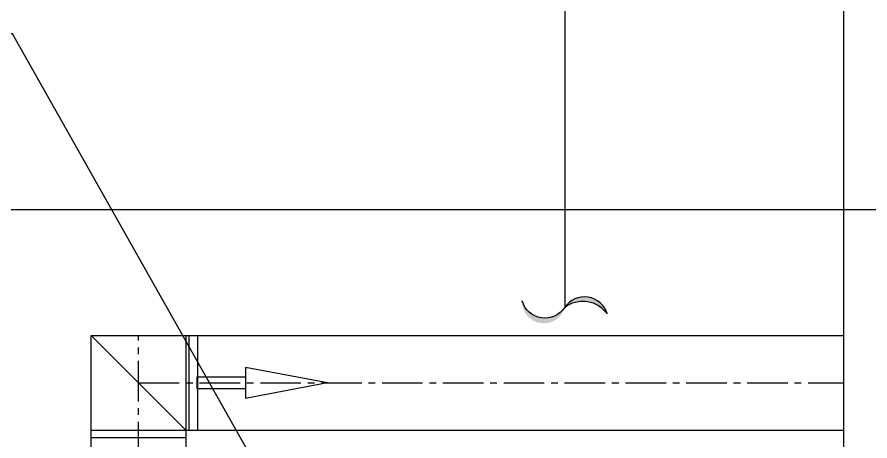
# Model space of a CAD drawing. Header units: millimetres. Extents: x 8533 to 164433, y 5768 to 115327.
# Drawn here: x 29226 to 33168, y 27830 to 29790 of the extents above; entities that cross this region are included whole.
import ezdxf

# ---------------------------------------------------------------- set-up
doc = ezdxf.new("R2010")
doc.units = ezdxf.units.MM
doc.header["$LTSCALE"] = 250
doc.linetypes.add('CENTER2', pattern=[1.125, 0.75, -0.125, 0.125, -0.125])
doc.linetypes.add('HIDDENX2', pattern=[19.05, 12.7, -6.35])
doc.layers.add('10_G-ENP_매립관', color=80, linetype='HIDDENX2', lineweight=30)
for name, color, linetype in [('AA-XXXX-DIMS', 7, 'Continuous'), ('ARC', 8, 'Continuous'), ('p', 3, 'Continuous'), ('st', 4, 'Continuous'), ('전실제연_인버터', 3, 'Continuous')]:
    doc.layers.add(name, color=color, linetype=linetype)
doc.styles.add('맑은고딕', font='')
doc.styles.get('맑은고딕').set_extended_font_data('Malgun Gothic')
doc.dimstyles.new('DIM_40', dxfattribs={"dimscale": 250, "dimtxt": 3, "dimasz": 1.5, "dimexe": 2, "dimexo": 2.5, "dimgap": 1, "dimtad": 1, "dimdec": 0, "dimzin": 0, "dimdsep": 46, "dimtxsty": '맑은고딕', "dimblk1": 'DIMDOT', "dimblk2": 'DIMDOT', "dimsah": 1, "dimcen": 0.09, "dimdle": 2, "dimclrd": 7, "dimclre": 7, "dimclrt": 3, "dimadec": 0, "dimazin": 0, "dimtfac": 1, "dimtdec": 0, "dimtix": 1, "dimtmove": 2, "dimatfit": 3, "dimldrblk": 'DIMDOT', "dimfxl": 1, "dimtolj": 1, "dimtzin": 0, "dimarcsym": 0})

# ---------------------------------------------------------------- blocks, each defined once
blk = doc.blocks.new('DIMDOT')
at = {"layer": 'AA-XXXX-DIMS'}
for p, q in [((0, -1.5), (0, 1.5)), ((-1.5, 0), (1.5, 0))]:
    blk.add_line(p, q, dxfattribs=at)
for radius in [0.5, 0.25]:
    blk.add_circle((0, 0), radius, dxfattribs=at)
blk = doc.blocks.new('G-ENP 물결')
at = {"layer": '10_G-ENP_매립관', "linetype": 'ByBlock'}
h = blk.add_hatch(color=256, dxfattribs=at)
h.paths.add_polyline_path([(61.5, -398.8, -0.641696), (0, 0, 0.892931)])
h.paths.add_polyline_path([(0, 0, 0.641696), (-61.5, 398.8, -0.435564)])
blk.add_lwpolyline([(-61.5, 398.8, -0.641696), (0, 0, 0.641696), (61.5, -398.8, 0.641696)], format="xyb", dxfattribs=at)
blk.add_arc((-216.2, 170.8), 275.5, 321.69405, 55.83888, dxfattribs=at)

msp = doc.modelspace()

# ---------------------------------------------------------------- linework, layer by layer
at = {"layer": 'ARC'}
msp.add_line((19210.6, 28899.9), (124753.7, 28899.9), dxfattribs=at)
at = {"layer": 'p', "color": 4, "linetype": 'Continuous'}
msp.add_line((33048.2, 15017.4), (33048.2, 91125.6), dxfattribs=at)
at = {"layer": 'st', "color": 4}
for p, q in [((29569.3, 26509.6, 0), (29569.3, 28317.4, 0)), ((29569.3, 28317.4, 0), (33048.2, 28317.4, 0)), ((30007.8, 27878.9, 0), (29569.3, 28317.4, 0)), ((30007.2, 26219.6, 0), (30007.2, 28317.4, 0)), ((30020.6, 28317.4, 0), (30020.6, 27878.9, 0)), ((30059.7, 28317.4, 0), (30059.7, 27878.9, 0)), ((30281.7, 28169.3, 0), (30281.7, 28026.9, 0)), ((30661, 28098.1, 0), (30281.7, 28169.3, 0)), ((30056.9, 28124.9, 0), (30056.9, 28071.3, 0)), ((30281.7, 28124.9, 0), (30056.9, 28124.9, 0)), ((30281.7, 28071.3, 0), (30056.9, 28071.3, 0)), ((30661, 28098.1, 0), (30281.7, 28026.9, 0)), ((29569.3, 27879.4, 0), (33048.2, 27879.4, 0)), ((29569.3, 27846.3, 0), (30007.8, 27846.3, 0))]:
    msp.add_line(p, q, dxfattribs=at)
at = {"layer": 'st', "color": 1, "linetype": 'CENTER2'}
for p, q in [((29788.2, 26043.8, 0), (29788.2, 28317.4, 0)), ((29788.2, 28098.1, 0), (33048.2, 28098.1, 0))]:
    msp.add_line(p, q, dxfattribs=at)
at = {"layer": '전실제연_인버터'}
msp.add_line((31757.4, 51664.4), (31757.4, 28447.4), dxfattribs=at)

# ---------------------------------------------------------------- block references
at = {"layer": '10_G-ENP_매립관', "linetype": 'ByBlock', "xscale": -0.4923664550667192, "yscale": 0.4923664550667192, "zscale": 0.4923664550667192, "rotation": 270}
msp.add_blockref('G-ENP 물결', (31757.4, 28447.4), dxfattribs=at)

# ---------------------------------------------------------------- leaders
at = {"layer": '전실제연_인버터', "color": 1}
msp.add_leader([(30735.5, 26999.3), (29205.8, 29713), (25426.2, 29713)], dimstyle='DIM_40', override={"dimgap": 1, "dimtad": 0, "dimclrd": 1, "dimldrblk": 'Open90'}, dxfattribs=at)

doc.saveas('drawing.dxf')
